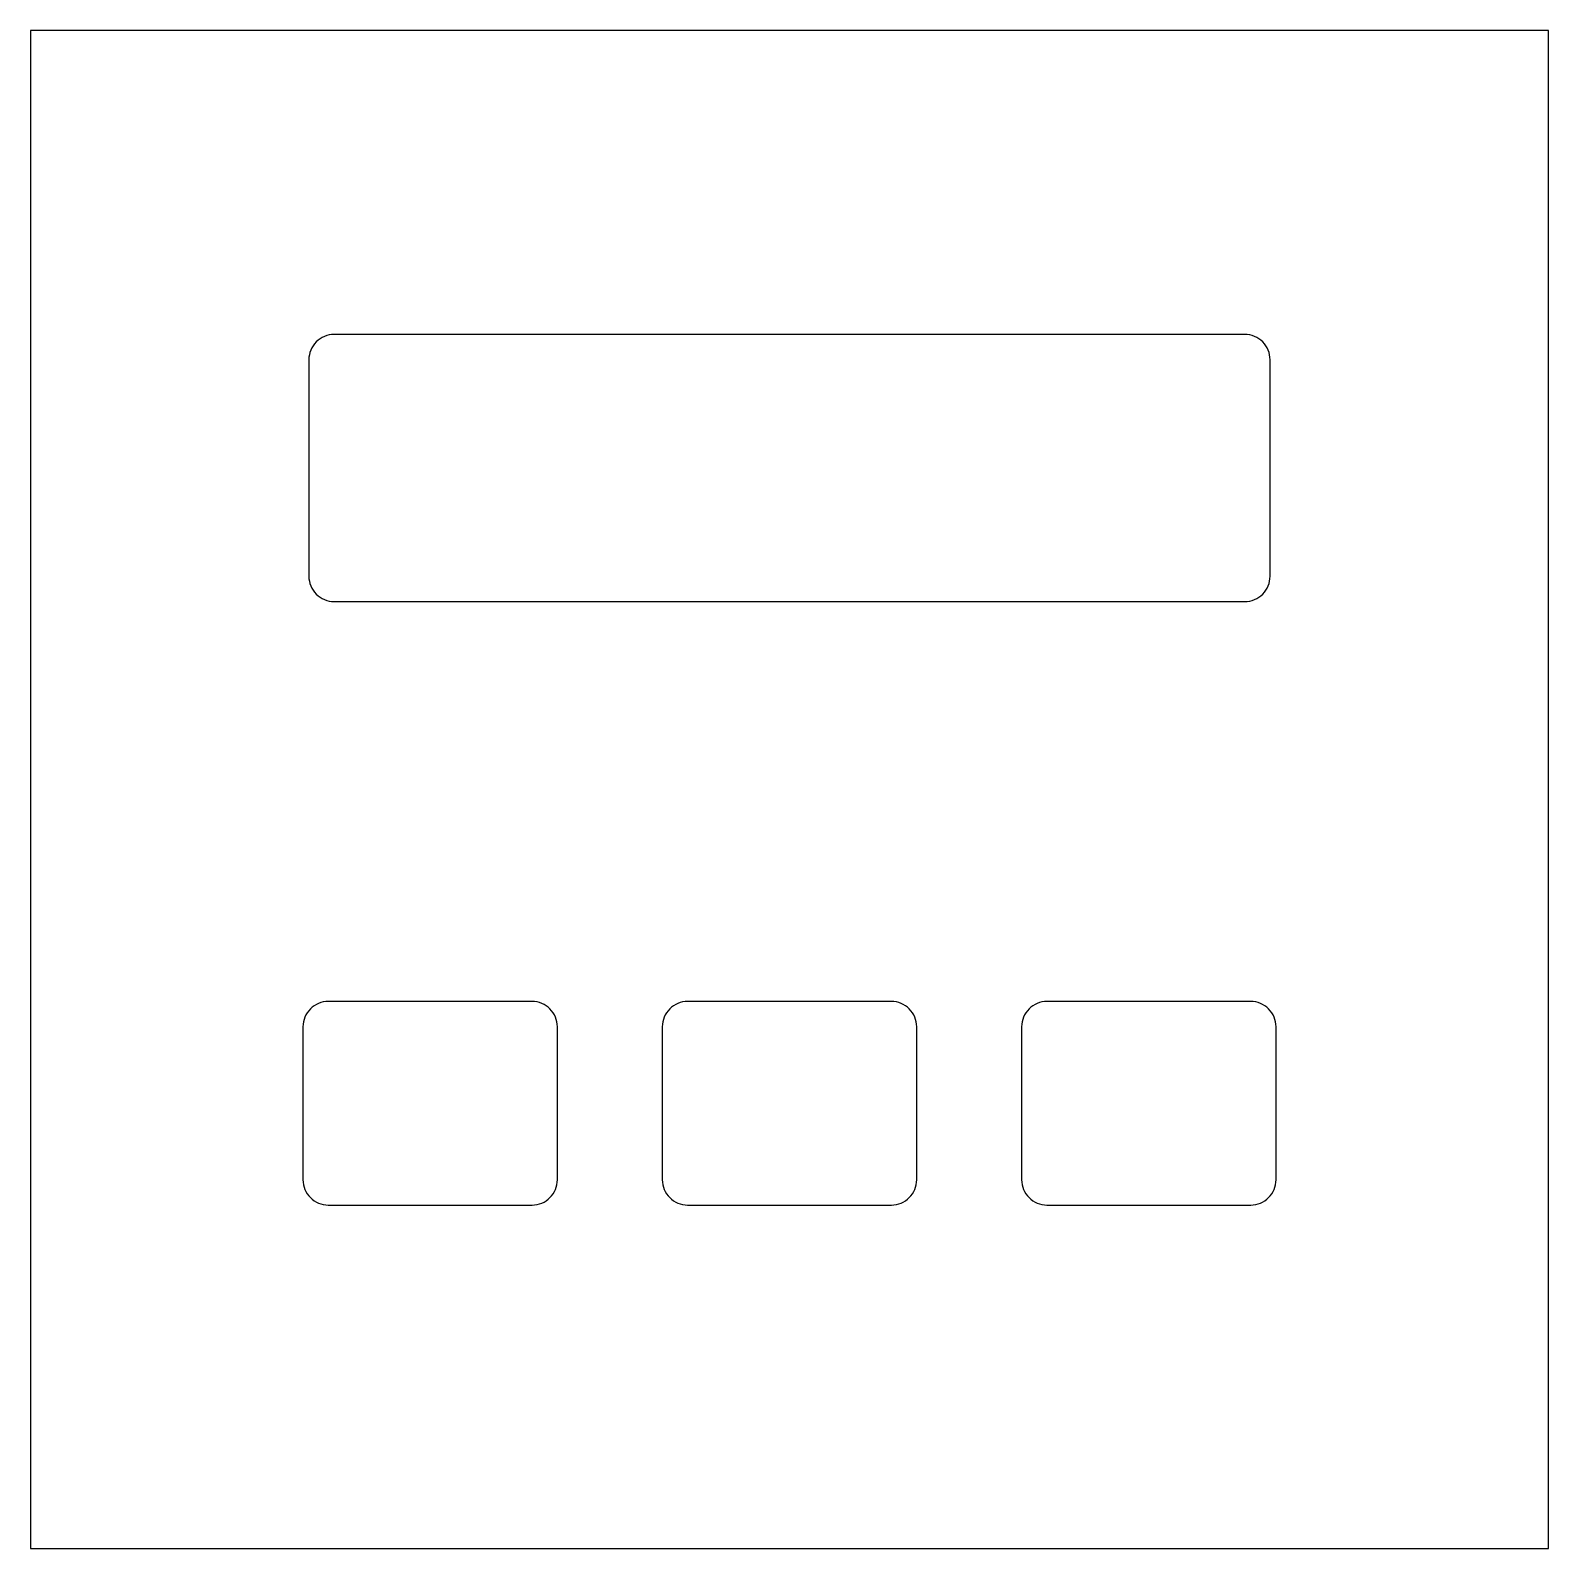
# Model space of a CAD drawing. Header units: millimetres. Extents: x 1654 to 1684, y 1984.2 to 2014.2.
import ezdxf

# ---------------------------------------------------------------- set-up
doc = ezdxf.new("R2010")
doc.units = ezdxf.units.MM
for name, color, linetype in [('glassOutline', 7, 'Continuous'), ('lightMask-large-upper', 2, 'Continuous'), ('lightMask-small-lower', 2, 'Continuous')]:
    doc.layers.add(name, color=color, linetype=linetype)

msp = doc.modelspace()

# ---------------------------------------------------------------- linework, layer by layer
at = {"layer": 'glassOutline'}
msp.add_lwpolyline([(1653.978, 1984.175), (1683.978, 1984.175), (1683.978, 2014.175), (1653.978, 2014.175)], close=True, dxfattribs=at)
at = {"layer": 'lightMask-large-upper'}
msp.add_lwpolyline([(1659.481, 2007.666), (1659.481, 2003.39, 0.414214), (1659.981, 2002.89), (1677.975, 2002.89, 0.414214), (1678.475, 2003.39), (1678.475, 2007.666, 0.414214), (1677.975, 2008.166), (1659.981, 2008.166, 0.414214)], format="xyb", close=True, dxfattribs=at)
at = {"layer": 'lightMask-small-lower'}
for points in [[(1659.365, 1994.486), (1659.365, 1991.464, 0.414214), (1659.865, 1990.964), (1663.892, 1990.964, 0.414214), (1664.392, 1991.464), (1664.392, 1994.486, 0.414214), (1663.892, 1994.986), (1659.865, 1994.986, 0.414214)], [(1666.465, 1994.486), (1666.465, 1991.464, 0.414214), (1666.965, 1990.964), (1670.992, 1990.964, 0.414214), (1671.492, 1991.464), (1671.492, 1994.486, 0.414214), (1670.992, 1994.986), (1666.965, 1994.986, 0.414214)], [(1673.565, 1994.486), (1673.565, 1991.464, 0.414214), (1674.065, 1990.964), (1678.092, 1990.964, 0.414214), (1678.592, 1991.464), (1678.592, 1994.486, 0.414214), (1678.092, 1994.986), (1674.065, 1994.986, 0.414214)]]:
    msp.add_lwpolyline(points, format="xyb", close=True, dxfattribs=at)

doc.saveas('drawing.dxf')
